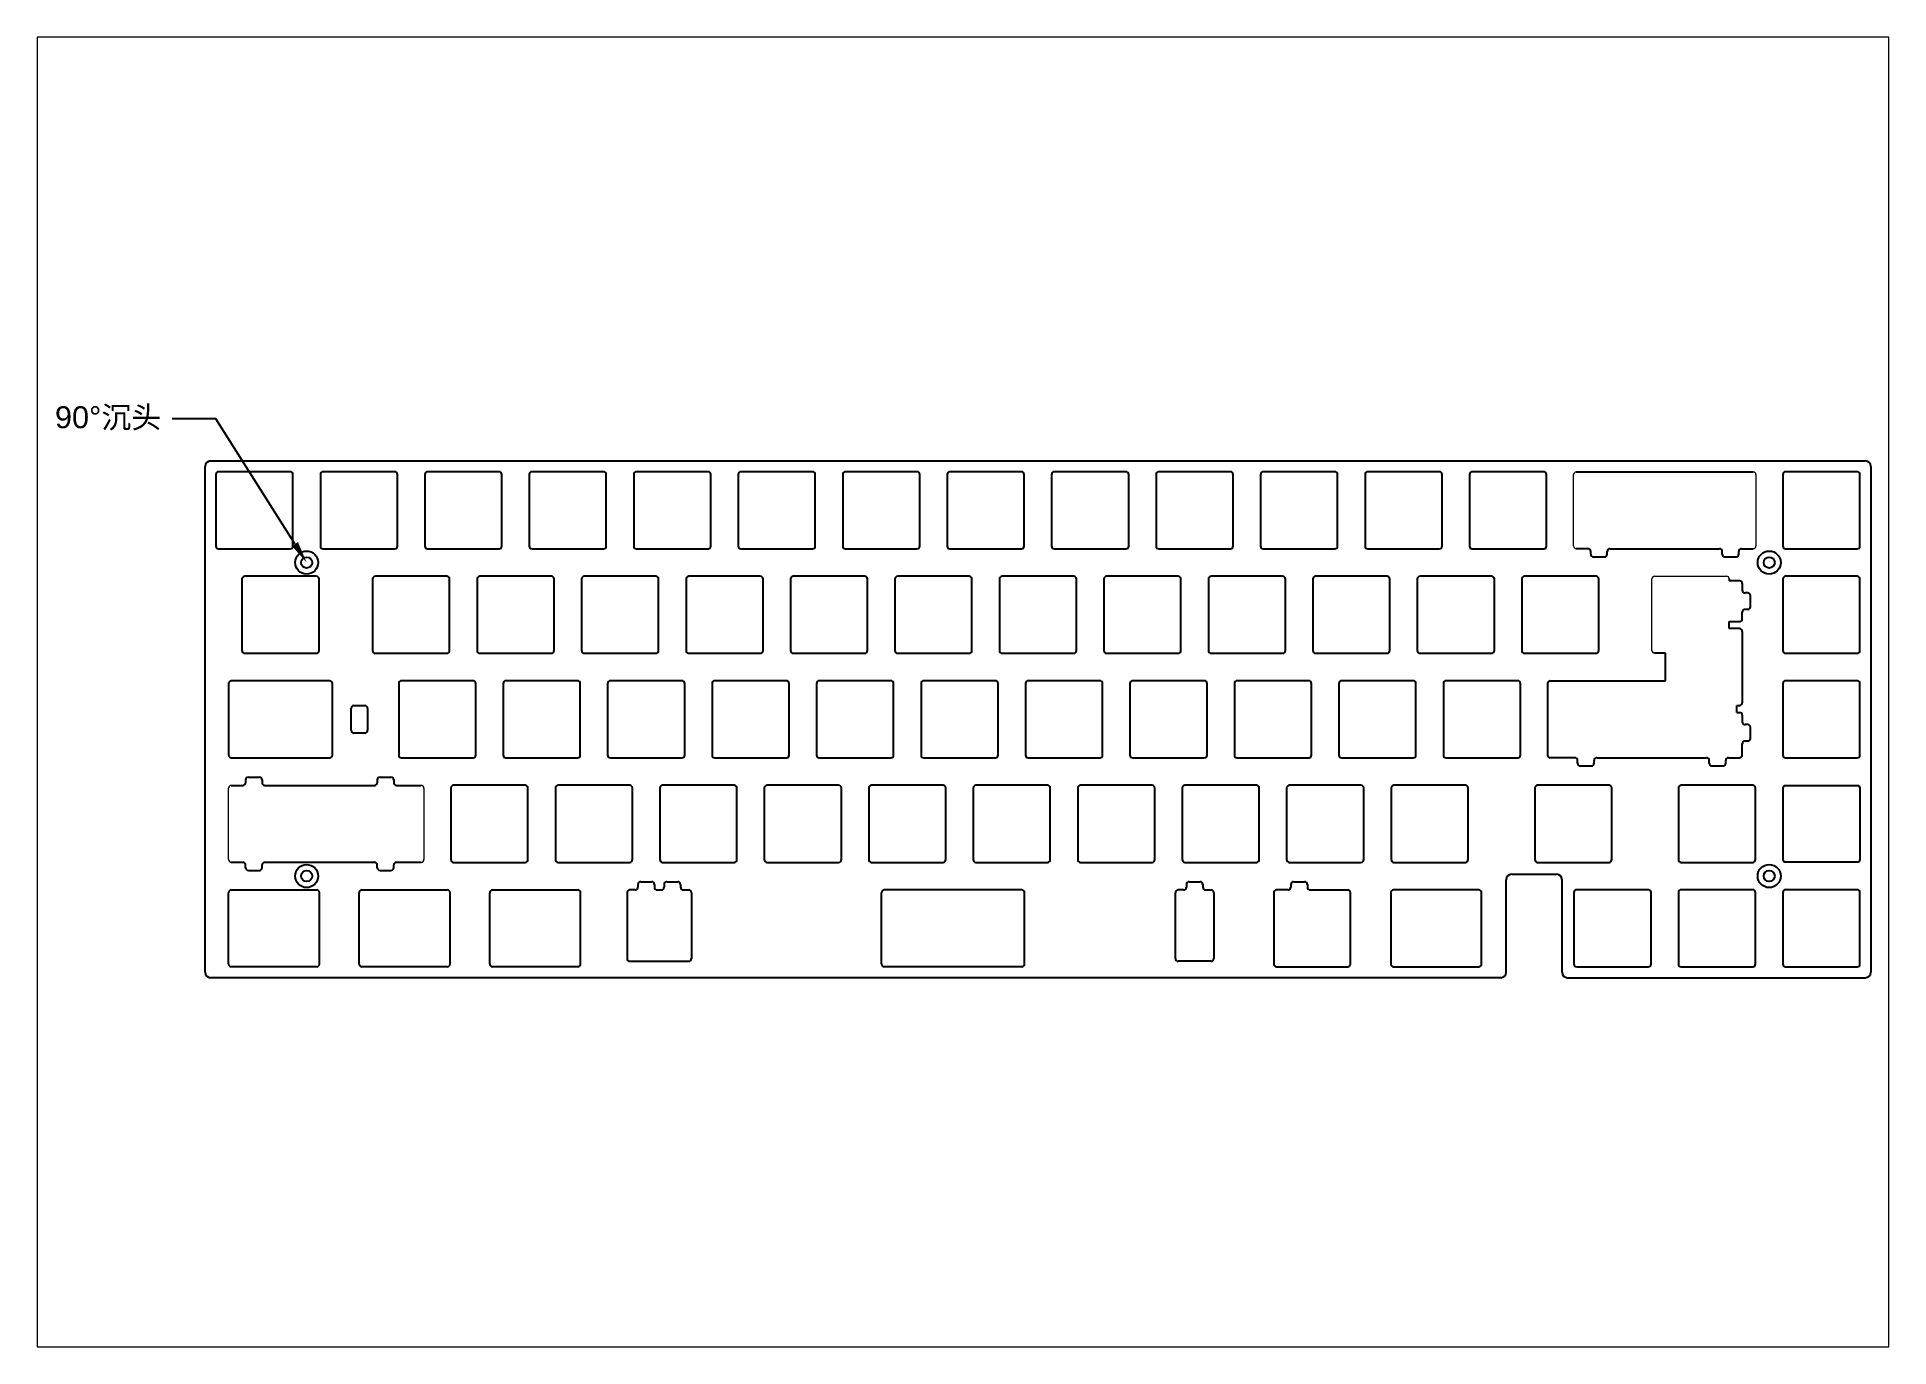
# Paper-space layout '布局1' of a CAD drawing. Header units: millimetres. Extents: x 15 to 242, y 17 to 178.
# The model-space entities are those that its viewports show. They can reach past a viewport. Long polylines and large blocks are cut down to what shows.
import ezdxf
from ezdxf import colors
from ezdxf.entities.mleader import LeaderData, LeaderLine
from ezdxf.math import Vec2, Vec3

# ---------------------------------------------------------------- set-up
doc = ezdxf.new("R2010")
doc.units = ezdxf.units.MM
doc.layers.add('JELLY-00-00-06_PBL1', color=7, linetype='Continuous')
doc.layers.add('Visible_Pen_No__7', color=7, linetype='Continuous', lineweight=18)
doc.styles.get("Standard").update_dxf_attribs({"font": 'arial.ttf'})

msp = doc.modelspace()

# ---------------------------------------------------------------- linework, layer by layer
for p, q in [((6.51, 6.23), (6.51, 98.43)), ((7.51, 99.43), (309.26, 99.43)), ((310.26, 98.43), (310.26, 6.23)), ((10.79, 58.83), (10.79, 45.83)), ((29.25, 59.33), (11.29, 59.33)), ((29.75, 45.83), (29.75, 58.83)), ((33.15, 50.33), (33.15, 54.33)), ((33.65, 54.83), (35.65, 54.83)), ((36.15, 54.33), (36.15, 50.33)), ((35.65, 49.83), (33.65, 49.83)), ((11.29, 45.33), (29.25, 45.33)), ((244.78, 24.08), (252.96, 24.08)), ((10.79, 7.73), (10.79, 20.73)), ((11.29, 21.23), (26.87, 21.23)), ((27.37, 7.73), (27.37, 20.73)), ((34.6, 7.73), (34.6, 20.73)), ((35.1, 21.23), (50.68, 21.23)), ((51.18, 7.73), (51.18, 20.73)), ((58.41, 7.73), (58.41, 20.73)), ((58.91, 21.23), (74.49, 21.23)), ((74.99, 7.73), (74.99, 20.73)), ((129.85, 7.73), (129.85, 20.73)), ((155.46, 21.23), (130.35, 21.23)), ((155.96, 7.73), (155.96, 20.73)), ((201.38, 20.73), (201.38, 7.73)), ((204.01, 21.23), (201.88, 21.23)), ((215.38, 7.73), (215.38, 20.73)), ((222.72, 20.73), (222.72, 7.73)), ((238.79, 21.23), (223.22, 21.23)), ((239.29, 7.73), (239.29, 20.73)), ((243.78, 6.23), (243.78, 23.08)), ((253.96, 6.23), (253.96, 23.08)), ((26.87, 7.23), (11.29, 7.23)), ((50.68, 7.23), (35.1, 7.23)), ((74.49, 7.23), (58.91, 7.23)), ((155.46, 7.23), (130.35, 7.23)), ((201.88, 7.23), (214.88, 7.23)), ((223.22, 7.23), (238.79, 7.23)), ((242.78, 5.23), (7.51, 5.23)), ((254.96, 5.23), (309.26, 5.23))]:
    msp.add_line(p, q)
at = {"color": 51, "linetype": 'Continuous', "true_color": 0xf7f281}
for p, q in [((256.56, 97.43), (288.81, 97.43)), ((262.68, 83.43), (282.68, 83.43)), ((260.3, 45.33), (280.3, 45.33)), ((83.45, 20.73), (83.45, 8.73)), ((183.45, 8.73), (183.45, 20.73)), ((190.45, 20.73), (190.45, 8.73))]:
    msp.add_line(p, q, dxfattribs=at)
at = {"color": 51, "true_color": 0xf7f281}
for p, q in [((258.68, 83.43), (256.56, 83.43)), ((259.18, 82.43), (259.18, 82.93)), ((259.68, 81.93), (261.68, 81.93)), ((262.18, 82.43), (262.18, 82.93)), ((283.18, 82.43), (283.18, 82.93)), ((283.68, 81.93), (285.68, 81.93)), ((286.18, 82.43), (286.18, 82.93)), ((286.68, 83.43), (288.81, 83.43)), ((284.44, 77.93), (284.45, 77.58)), ((286.33, 77.58), (284.45, 77.58)), ((286.83, 77.08), (286.83, 75.86)), ((287.83, 75.36), (287.33, 75.36)), ((288.33, 72.86), (288.33, 74.86)), ((286.83, 70.64), (286.83, 71.86)), ((287.83, 72.36), (287.33, 72.36)), ((284.45, 70.14), (286.33, 70.14)), ((284.45, 68.86), (284.45, 70.14)), ((286.33, 68.86), (284.45, 68.86)), ((286.83, 68.36), (286.83, 55.36)), ((251.3, 58.83), (251.3, 45.83)), ((251.8, 59.33), (272.83, 59.33)), ((285.8, 53.58), (285.8, 54.86)), ((285.8, 54.86), (286.33, 54.86)), ((285.8, 53.58), (286.33, 53.58)), ((286.83, 53.08), (286.83, 51.86)), ((287.83, 51.36), (287.33, 51.36)), ((288.33, 48.86), (288.33, 50.86)), ((286.83, 45.83), (286.83, 47.86)), ((287.83, 48.36), (287.33, 48.36)), ((256.8, 44.33), (256.8, 44.83)), ((259.8, 44.33), (259.8, 44.83)), ((280.8, 44.33), (280.8, 44.83)), ((283.8, 44.33), (283.8, 44.83)), ((284.3, 45.33), (286.33, 45.33)), ((13.91, 41.28), (13.91, 40.78)), ((14.41, 41.78), (16.41, 41.78)), ((16.91, 41.28), (16.91, 40.78)), ((37.91, 41.28), (37.91, 40.78)), ((38.41, 41.78), (40.41, 41.78)), ((40.91, 41.28), (40.91, 40.78)), ((257.3, 43.83), (259.3, 43.83)), ((281.3, 43.83), (283.3, 43.83)), ((11.29, 40.28), (13.41, 40.28)), ((17.41, 40.28), (37.41, 40.28)), ((41.41, 40.28), (45.92, 40.28)), ((11.29, 26.28), (13.41, 26.28)), ((13.91, 25.28), (13.91, 25.78)), ((14.41, 24.78), (16.41, 24.78)), ((16.91, 25.28), (16.91, 25.78)), ((17.41, 26.28), (37.41, 26.28)), ((37.91, 25.28), (37.91, 25.78)), ((38.41, 24.78), (40.41, 24.78)), ((40.91, 25.28), (40.91, 25.78)), ((41.41, 26.28), (45.92, 26.28)), ((84.95, 21.23), (83.95, 21.23)), ((85.45, 22.23), (85.45, 21.73)), ((85.95, 22.73), (87.95, 22.73)), ((88.45, 22.23), (88.45, 21.73)), ((88.95, 21.23), (89.71, 21.23)), ((90.21, 22.23), (90.21, 21.73)), ((90.71, 22.73), (92.71, 22.73)), ((93.21, 22.23), (93.21, 21.73)), ((93.71, 21.23), (94.71, 21.23)), ((95.21, 20.73), (95.21, 8.73)), ((184.95, 21.23), (183.95, 21.23)), ((185.45, 22.23), (185.45, 21.73)), ((185.95, 22.73), (187.95, 22.73)), ((188.45, 22.23), (188.45, 21.73)), ((188.95, 21.23), (189.95, 21.23)), ((204.51, 22.23), (204.51, 21.73)), ((205.01, 22.73), (207.01, 22.73)), ((207.51, 22.23), (207.51, 21.73)), ((208.01, 21.23), (214.88, 21.23)), ((83.95, 8.23), (94.71, 8.23)), ((189.95, 8.23), (183.95, 8.23))]:
    msp.add_line(p, q, dxfattribs=at)
for points in [[(8.98, 83.41), (22.03, 83.41, 0.414214), (22.53, 83.91), (22.53, 96.96, 0.414214), (22.03, 97.46), (8.98, 97.46, 0.414214), (8.48, 96.96), (8.48, 83.91, 0.414214)], [(28.03, 83.41), (41.08, 83.41, 0.414214), (41.58, 83.91), (41.58, 96.96, 0.414214), (41.08, 97.46), (28.03, 97.46, 0.414214), (27.53, 96.96), (27.53, 83.91, 0.414214)], [(47.08, 83.41), (60.13, 83.41, 0.414214), (60.63, 83.91), (60.63, 96.96, 0.414214), (60.13, 97.46), (47.08, 97.46, 0.414214), (46.58, 96.96), (46.58, 83.91, 0.414214)], [(66.13, 83.41), (79.18, 83.41, 0.414214), (79.68, 83.91), (79.68, 96.96, 0.414214), (79.18, 97.46), (66.13, 97.46, 0.414214), (65.63, 96.96), (65.63, 83.91, 0.414214)], [(85.18, 83.41), (98.23, 83.41, 0.414214), (98.73, 83.91), (98.73, 96.96, 0.414214), (98.23, 97.46), (85.18, 97.46, 0.414214), (84.68, 96.96), (84.68, 83.91, 0.414214)], [(104.23, 83.41), (117.28, 83.41, 0.414214), (117.78, 83.91), (117.78, 96.96, 0.414214), (117.28, 97.46), (104.23, 97.46, 0.414214), (103.73, 96.96), (103.73, 83.91, 0.414214)], [(123.28, 83.41), (136.33, 83.41, 0.414214), (136.83, 83.91), (136.83, 96.96, 0.414214), (136.33, 97.46), (123.28, 97.46, 0.414214), (122.78, 96.96), (122.78, 83.91, 0.414214)], [(142.33, 83.41), (155.38, 83.41, 0.414214), (155.88, 83.91), (155.88, 96.96, 0.414214), (155.38, 97.46), (142.33, 97.46, 0.414214), (141.83, 96.96), (141.83, 83.91, 0.414214)], [(161.38, 83.41), (174.43, 83.41, 0.414214), (174.93, 83.91), (174.93, 96.96, 0.414214), (174.43, 97.46), (161.38, 97.46, 0.414214), (160.88, 96.96), (160.88, 83.91, 0.414214)], [(180.43, 83.41), (193.48, 83.41, 0.414214), (193.98, 83.91), (193.98, 96.96, 0.414214), (193.48, 97.46), (180.43, 97.46, 0.414214), (179.93, 96.96), (179.93, 83.91, 0.414214)], [(199.48, 83.41), (212.53, 83.41, 0.414214), (213.03, 83.91), (213.03, 96.96, 0.414214), (212.53, 97.46), (199.48, 97.46, 0.414214), (198.98, 96.96), (198.98, 83.91, 0.414214)], [(218.53, 83.41), (231.58, 83.41, 0.414214), (232.08, 83.91), (232.08, 96.96, 0.414214), (231.58, 97.46), (218.53, 97.46, 0.414214), (218.03, 96.96), (218.03, 83.91, 0.414214)], [(237.58, 83.41), (250.63, 83.41, 0.414214), (251.13, 83.91), (251.13, 96.96, 0.414214), (250.63, 97.46), (237.58, 97.46, 0.414214), (237.08, 96.96), (237.08, 83.91, 0.414214)], [(294.73, 83.41), (307.78, 83.41, 0.414214), (308.28, 83.91), (308.28, 96.96, 0.414214), (307.78, 97.46), (294.73, 97.46, 0.414214), (294.23, 96.96), (294.23, 83.91, 0.414214)], [(13.74, 64.36), (26.79, 64.36, 0.414214), (27.29, 64.86), (27.29, 77.91, 0.414214), (26.79, 78.41), (13.74, 78.41, 0.414214), (13.24, 77.91), (13.24, 64.86, 0.414214)], [(37.56, 64.36), (50.61, 64.36, 0.414214), (51.11, 64.86), (51.11, 77.91, 0.414214), (50.61, 78.41), (37.56, 78.41, 0.414214), (37.06, 77.91), (37.06, 64.86, 0.414214)], [(56.61, 64.36), (69.66, 64.36, 0.414214), (70.16, 64.86), (70.16, 77.91, 0.414214), (69.66, 78.41), (56.61, 78.41, 0.414214), (56.11, 77.91), (56.11, 64.86, 0.414214)], [(75.66, 64.36), (88.71, 64.36, 0.414214), (89.21, 64.86), (89.21, 77.91, 0.414214), (88.71, 78.41), (75.66, 78.41, 0.414214), (75.16, 77.91), (75.16, 64.86, 0.414214)], [(94.71, 64.36), (107.76, 64.36, 0.414214), (108.26, 64.86), (108.26, 77.91, 0.414214), (107.76, 78.41), (94.71, 78.41, 0.414214), (94.21, 77.91), (94.21, 64.86, 0.414214)], [(113.76, 64.36), (126.81, 64.36, 0.414214), (127.31, 64.86), (127.31, 77.91, 0.414214), (126.81, 78.41), (113.76, 78.41, 0.414214), (113.26, 77.91), (113.26, 64.86, 0.414214)], [(132.81, 64.36), (145.86, 64.36, 0.414214), (146.36, 64.86), (146.36, 77.91, 0.414214), (145.86, 78.41), (132.81, 78.41, 0.414214), (132.31, 77.91), (132.31, 64.86, 0.414214)], [(151.86, 64.36), (164.91, 64.36, 0.414214), (165.41, 64.86), (165.41, 77.91, 0.414214), (164.91, 78.41), (151.86, 78.41, 0.414214), (151.36, 77.91), (151.36, 64.86, 0.414214)], [(170.91, 64.36), (183.96, 64.36, 0.414214), (184.46, 64.86), (184.46, 77.91, 0.414214), (183.96, 78.41), (170.91, 78.41, 0.414214), (170.41, 77.91), (170.41, 64.86, 0.414214)], [(189.96, 64.36), (203.01, 64.36, 0.414214), (203.51, 64.86), (203.51, 77.91, 0.414214), (203.01, 78.41), (189.96, 78.41, 0.414214), (189.46, 77.91), (189.46, 64.86, 0.414214)], [(209.01, 64.36), (222.06, 64.36, 0.414214), (222.56, 64.86), (222.56, 77.91, 0.414214), (222.06, 78.41), (209.01, 78.41, 0.414214), (208.51, 77.91), (208.51, 64.86, 0.414214)], [(228.06, 64.36), (241.11, 64.36, 0.414214), (241.61, 64.86), (241.61, 77.91, 0.414214), (241.11, 78.41), (228.06, 78.41, 0.414214), (227.56, 77.91), (227.56, 64.86, 0.414214)], [(247.11, 64.36), (260.16, 64.36, 0.414214), (260.66, 64.86), (260.66, 77.91, 0.414214), (260.16, 78.41), (247.11, 78.41, 0.414214), (246.61, 77.91), (246.61, 64.86, 0.414214)], [(294.73, 64.36), (307.78, 64.36, 0.414214), (308.28, 64.86), (308.28, 77.91, 0.414214), (307.78, 78.41), (294.73, 78.41, 0.414214), (294.23, 77.91), (294.23, 64.86, 0.414214)], [(42.32, 45.31), (55.37, 45.31, 0.414214), (55.87, 45.81), (55.87, 58.86, 0.414214), (55.37, 59.36), (42.32, 59.36, 0.414214), (41.82, 58.86), (41.82, 45.81, 0.414214)], [(61.37, 45.31), (74.42, 45.31, 0.414214), (74.92, 45.81), (74.92, 58.86, 0.414214), (74.42, 59.36), (61.37, 59.36, 0.414214), (60.87, 58.86), (60.87, 45.81, 0.414214)], [(80.42, 45.31), (93.47, 45.31, 0.414214), (93.97, 45.81), (93.97, 58.86, 0.414214), (93.47, 59.36), (80.42, 59.36, 0.414214), (79.92, 58.86), (79.92, 45.81, 0.414214)], [(99.47, 45.31), (112.52, 45.31, 0.414214), (113.02, 45.81), (113.02, 58.86, 0.414214), (112.52, 59.36), (99.47, 59.36, 0.414214), (98.97, 58.86), (98.97, 45.81, 0.414214)], [(118.52, 45.31), (131.57, 45.31, 0.414214), (132.07, 45.81), (132.07, 58.86, 0.414214), (131.57, 59.36), (118.52, 59.36, 0.414214), (118.02, 58.86), (118.02, 45.81, 0.414214)], [(137.57, 45.31), (150.62, 45.31, 0.414214), (151.12, 45.81), (151.12, 58.86, 0.414214), (150.62, 59.36), (137.57, 59.36, 0.414214), (137.07, 58.86), (137.07, 45.81, 0.414214)], [(156.62, 45.31), (169.67, 45.31, 0.414214), (170.17, 45.81), (170.17, 58.86, 0.414214), (169.67, 59.36), (156.62, 59.36, 0.414214), (156.12, 58.86), (156.12, 45.81, 0.414214)], [(175.67, 45.31), (188.72, 45.31, 0.414214), (189.22, 45.81), (189.22, 58.86, 0.414214), (188.72, 59.36), (175.67, 59.36, 0.414214), (175.17, 58.86), (175.17, 45.81, 0.414214)], [(194.72, 45.31), (207.77, 45.31, 0.414214), (208.27, 45.81), (208.27, 58.86, 0.414214), (207.77, 59.36), (194.72, 59.36, 0.414214), (194.22, 58.86), (194.22, 45.81, 0.414214)], [(213.77, 45.31), (226.82, 45.31, 0.414214), (227.32, 45.81), (227.32, 58.86, 0.414214), (226.82, 59.36), (213.77, 59.36, 0.414214), (213.27, 58.86), (213.27, 45.81, 0.414214)], [(232.82, 45.31), (245.87, 45.31, 0.414214), (246.37, 45.81), (246.37, 58.86, 0.414214), (245.87, 59.36), (232.82, 59.36, 0.414214), (232.32, 58.86), (232.32, 45.81, 0.414214)], [(294.73, 45.31), (307.78, 45.31, 0.414214), (308.28, 45.81), (308.28, 58.86, 0.414214), (307.78, 59.36), (294.73, 59.36, 0.414214), (294.23, 58.86), (294.23, 45.81, 0.414214)], [(51.84, 26.26), (64.89, 26.26, 0.414214), (65.39, 26.76), (65.39, 39.81, 0.414214), (64.89, 40.31), (51.84, 40.31, 0.414214), (51.34, 39.81), (51.34, 26.76, 0.414214)], [(70.89, 26.26), (83.94, 26.26, 0.414214), (84.44, 26.76), (84.44, 39.81, 0.414214), (83.94, 40.31), (70.89, 40.31, 0.414214), (70.39, 39.81), (70.39, 26.76, 0.414214)], [(89.94, 26.26), (102.99, 26.26, 0.414214), (103.49, 26.76), (103.49, 39.81, 0.414214), (102.99, 40.31), (89.94, 40.31, 0.414214), (89.44, 39.81), (89.44, 26.76, 0.414214)], [(108.99, 26.26), (122.04, 26.26, 0.414214), (122.54, 26.76), (122.54, 39.81, 0.414214), (122.04, 40.31), (108.99, 40.31, 0.414214), (108.49, 39.81), (108.49, 26.76, 0.414214)], [(128.04, 26.26), (141.09, 26.26, 0.414214), (141.59, 26.76), (141.59, 39.81, 0.414214), (141.09, 40.31), (128.04, 40.31, 0.414214), (127.54, 39.81), (127.54, 26.76, 0.414214)], [(147.09, 26.26), (160.14, 26.26, 0.414214), (160.64, 26.76), (160.64, 39.81, 0.414214), (160.14, 40.31), (147.09, 40.31, 0.414214), (146.59, 39.81), (146.59, 26.76, 0.414214)], [(166.14, 26.26), (179.19, 26.26, 0.414214), (179.69, 26.76), (179.69, 39.81, 0.414214), (179.19, 40.31), (166.14, 40.31, 0.414214), (165.64, 39.81), (165.64, 26.76, 0.414214)], [(185.19, 26.26), (198.24, 26.26, 0.414214), (198.74, 26.76), (198.74, 39.81, 0.414214), (198.24, 40.31), (185.19, 40.31, 0.414214), (184.69, 39.81), (184.69, 26.76, 0.414214)], [(204.24, 26.26), (217.29, 26.26, 0.414214), (217.79, 26.76), (217.79, 39.81, 0.414214), (217.29, 40.31), (204.24, 40.31, 0.414214), (203.74, 39.81), (203.74, 26.76, 0.414214)], [(223.29, 26.26), (236.34, 26.26, 0.414214), (236.84, 26.76), (236.84, 39.81, 0.414214), (236.34, 40.31), (223.29, 40.31, 0.414214), (222.79, 39.81), (222.79, 26.76, 0.414214)], [(249.49, 26.26), (262.54, 26.26, 0.414214), (263.04, 26.76), (263.04, 39.81, 0.414214), (262.54, 40.31), (249.49, 40.31, 0.414214), (248.99, 39.81), (248.99, 26.76, 0.414214)], [(275.68, 26.26), (288.73, 26.26, 0.414214), (289.23, 26.76), (289.23, 39.81, 0.414214), (288.73, 40.31), (275.68, 40.31, 0.414214), (275.18, 39.81), (275.18, 26.76, 0.414214)], [(294.26, 39.78, -0.414214), (294.76, 40.28), (307.76, 40.28, -0.414214), (308.26, 39.78), (308.26, 26.78, -0.414214), (307.76, 26.28), (294.76, 26.28, -0.414214), (294.26, 26.78)], [(256.63, 7.21), (269.68, 7.21, 0.414214), (270.18, 7.71), (270.18, 20.76, 0.414214), (269.68, 21.26), (256.63, 21.26, 0.414214), (256.13, 20.76), (256.13, 7.71, 0.414214)], [(275.68, 7.21), (288.73, 7.21, 0.414214), (289.23, 7.71), (289.23, 20.76, 0.414214), (288.73, 21.26), (275.68, 21.26, 0.414214), (275.18, 20.76), (275.18, 7.71, 0.414214)], [(294.73, 7.21), (307.78, 7.21, 0.414214), (308.28, 7.71), (308.28, 20.76, 0.414214), (307.78, 21.26), (294.73, 21.26, 0.414214), (294.23, 20.76), (294.23, 7.71, 0.414214)]]:
    msp.add_lwpolyline(points, format="xyb", close=True)
for centre, radius in [((25.03, 80.91), 2.1), ((25.03, 80.91), 1), ((291.73, 80.91), 2.1), ((291.73, 80.91), 1), ((25.03, 23.76), 2.1), ((25.03, 23.76), 1), ((291.73, 23.76), 2.1), ((291.73, 23.76), 1)]:
    msp.add_circle(centre, radius)
for centre, radius, start, end in [((7.51, 98.43), 1, 90, 180), ((309.26, 98.43), 1, 0, 90), ((11.29, 58.83), 0.5, 90, 180), ((29.25, 58.83), 0.5, 0, 90), ((33.65, 54.33), 0.5, 90, 180), ((35.65, 54.33), 0.5, 0, 90), ((33.65, 50.33), 0.5, 180, 270), ((35.65, 50.33), 0.5, 270, 0), ((11.29, 45.83), 0.5, 180, 270), ((29.25, 45.83), 0.5, 270, 360), ((244.78, 23.08), 1, 90, 180), ((252.96, 23.08), 1, 0, 90), ((11.29, 20.73), 0.5, 90, 180), ((26.87, 20.73), 0.5, 360, 90), ((35.1, 20.73), 0.5, 90, 180), ((50.68, 20.73), 0.5, 0, 90), ((58.91, 20.73), 0.5, 90, 180), ((74.49, 20.73), 0.5, 0, 90), ((130.35, 20.73), 0.5, 90, 180), ((155.46, 20.73), 0.5, 360, 90), ((201.88, 20.73), 0.5, 90, 180), ((214.88, 20.73), 0.5, 0, 90), ((223.22, 20.73), 0.5, 90, 180), ((238.79, 20.73), 0.5, 0, 90), ((11.29, 7.73), 0.5, 180, 270), ((26.87, 7.73), 0.5, 270, 0), ((35.1, 7.73), 0.5, 180, 270), ((50.68, 7.73), 0.5, 270, 0), ((58.91, 7.73), 0.5, 180, 270), ((74.49, 7.73), 0.5, 270, 0), ((130.35, 7.73), 0.5, 180, 270), ((155.46, 7.73), 0.5, 270, 0), ((201.88, 7.73), 0.5, 180, 270), ((214.88, 7.73), 0.5, 270, 360), ((223.22, 7.73), 0.5, 180, 270), ((238.79, 7.73), 0.5, 270, 360), ((7.51, 6.23), 1, 180, 270), ((242.78, 6.23), 1, 270, 0), ((254.96, 6.23), 1, 180, 270), ((309.26, 6.23), 1, 270, 0)]:
    msp.add_arc(centre, radius, start, end)
for centre, start, end in [((258.68, 82.93), 0, 90), ((259.68, 82.43), 180, 270), ((261.68, 82.43), 270, 0), ((262.68, 82.93), 90, 180), ((282.68, 82.93), 0, 90), ((283.68, 82.43), 180, 270), ((285.68, 82.43), 270, 0), ((286.68, 82.93), 90, 180), ((286.33, 77.08), 0, 90), ((287.33, 75.86), 180, 270), ((287.83, 74.86), 0, 90), ((287.33, 71.86), 90, 180), ((287.83, 72.86), 270, 0), ((286.33, 70.64), 270, 0), ((286.33, 68.36), 0, 90), ((251.8, 58.83), 90, 180), ((286.33, 55.36), 270, 0), ((286.33, 53.08), 0, 90), ((287.33, 51.86), 180, 270), ((287.83, 50.86), 0, 90), ((287.33, 47.86), 90, 180), ((287.83, 48.86), 270, 0), ((251.8, 45.83), 180, 270), ((256.3, 44.83), 0, 90), ((257.3, 44.33), 180, 270), ((259.3, 44.33), 270, 0), ((260.3, 44.83), 90, 180), ((280.3, 44.83), 0, 90), ((281.3, 44.33), 180, 270), ((283.3, 44.33), 270, 0), ((284.3, 44.83), 90, 180), ((286.33, 45.83), 270, 0), ((13.41, 40.78), 270, 0), ((14.41, 41.28), 90, 180), ((16.41, 41.28), 0, 90), ((17.41, 40.78), 180, 270), ((37.41, 40.78), 270, 0), ((38.41, 41.28), 90, 180), ((40.41, 41.28), 0, 90), ((41.41, 40.78), 180, 270), ((13.41, 25.78), 0, 90), ((14.41, 25.28), 180, 270), ((16.41, 25.28), 270, 0), ((17.41, 25.78), 90, 180), ((37.41, 25.78), 0, 90), ((38.41, 25.28), 180, 270), ((40.41, 25.28), 270, 0), ((41.41, 25.78), 90, 180), ((83.95, 20.73), 90, 180), ((84.95, 21.73), 270, 0), ((85.95, 22.23), 90, 180), ((87.95, 22.23), 0, 90), ((88.95, 21.73), 180, 270), ((89.71, 21.73), 270, 0), ((90.71, 22.23), 90, 180), ((92.71, 22.23), 0, 90), ((93.71, 21.73), 180, 270), ((94.71, 20.73), 360, 90), ((183.95, 20.73), 90, 180), ((184.95, 21.73), 270, 0), ((185.95, 22.23), 90, 180), ((187.95, 22.23), 0, 90), ((188.95, 21.73), 180, 270), ((189.95, 20.73), 0, 90), ((204.01, 21.73), 270, 0), ((205.01, 22.23), 90, 180), ((207.01, 22.23), 0, 90), ((208.01, 21.73), 180, 270), ((83.95, 8.73), 180, 270), ((94.71, 8.73), 270, 0), ((183.95, 8.73), 180, 270), ((189.95, 8.73), 270, 0)]:
    msp.add_arc(centre, 0.5, start, end, dxfattribs=at)
at = {"layer": 'JELLY-00-00-06_PBL1', "color": 51, "linetype": 'Continuous', "true_color": 0xf7f281}
for p, q in [((272.83, 64.38), (270.84, 64.38)), ((272.83, 59.33), (272.83, 64.38)), ((256.3, 45.33), (251.8, 45.33))]:
    msp.add_line(p, q, dxfattribs=at)
at = {"layer": 'Visible_Pen_No__7', "color": 51, "linetype": 'Continuous', "lineweight": 18, "true_color": 0xf7f281}
for p, q in [((256.06, 83.93), (256.06, 96.93)), ((289.31, 96.93), (289.31, 83.93)), ((270.34, 64.88), (270.34, 77.93)), ((270.84, 78.43), (283.94, 78.43)), ((10.79, 26.78), (10.79, 39.78)), ((46.42, 39.78), (46.42, 26.78))]:
    msp.add_line(p, q, dxfattribs=at)
for centre, start, end in [((256.56, 96.93), 90, 180), ((288.81, 96.93), 0, 90), ((256.56, 83.93), 180, 270), ((288.81, 83.93), 270, 0), ((270.84, 77.93), 90, 180), ((283.94, 77.93), 0, 90), ((270.84, 64.88), 180, 270), ((11.29, 39.78), 90, 180), ((45.92, 39.78), 0, 90), ((11.29, 26.78), 180, 270), ((45.92, 26.78), 270, 0)]:
    msp.add_arc(centre, 0.5, start, end, dxfattribs=at)

# ---------------------------------------------------------------- leaders
ml = msp.add_multileader_mtext('Standard')
ml.set_content('90°{\\fSimSun|b0|i0|c134|p2;沉头}', color=256)
ml.set_leader_properties()
ml.build(insert=Vec2(0, 0))
ctx = ml.context
ctx.base_point, ctx.plane_origin = Vec3(-22.82, 107.11), Vec3(25.03, 80.91)
ctx.text_align_type = 2
notes = []
notes.append((ctx, [(0, (1, 1, 0), (8.5, 107.11), (-1, 0), 8, [(0, [(25.03, 80.91)], 0, [])])]))
ctx.mtext.insert, ctx.mtext.alignment, ctx.mtext.flow_direction = Vec3(-1.5, 109.4), 3, 5
for ctx, leaders in notes:
    for number, flags, end, landing, length, lines in leaders:
        leader = LeaderData()
        leader.index, (leader.has_last_leader_line, leader.has_dogleg_vector, leader.attachment_direction) = number, flags
        leader.last_leader_point, leader.dogleg_vector, leader.dogleg_length = Vec3(end), Vec3(landing), length
        for number, points, colour, breaks in lines:
            line = LeaderLine()
            line.index, line.vertices, line.color, line.breaks = number, Vec3.list(points), colors.encode_raw_color(colour), breaks
            leader.lines.append(line)
        ctx.leaders.append(leader)

psp = doc.layouts.new('布局1')

# ---------------------------------------------------------------- viewports
at = {"layer": '0'}
psp.add_viewport(center=(128.5, 97.5), size=(226.8, 160.3666), view_center_point=(144.72, 57.31), view_height=238.7796, dxfattribs=at)

doc.saveas('drawing.dxf')
